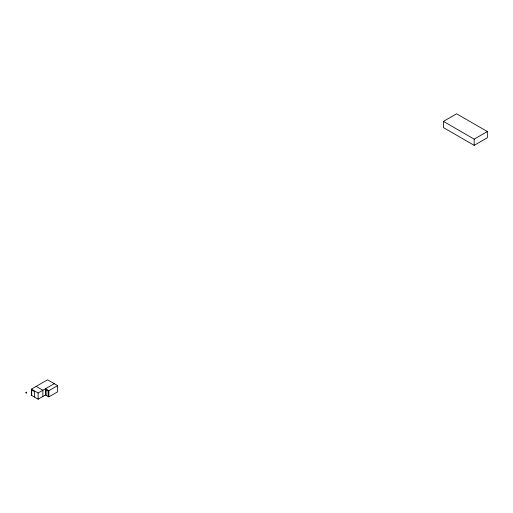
<?xml version="1.0" encoding="UTF-8"?>
<svg xmlns="http://www.w3.org/2000/svg" width="513" height="513" viewBox="0 0 513 513"><rect width="100%" height="100%" fill="white"/><g stroke="black" fill="none" stroke-linecap="round" stroke-linejoin="round"><path stroke-width="0.77" d="M443.45 121.408L456.621 113.803L487.35 131.546L487.35 137.747L474.179 145.352L443.45 127.609L443.45 121.408L474.179 139.151L487.35 131.546M45.497 394.933L38.116 399.197L31.415 395.324L31.415 389.123L47.542 379.806L57.636 385.635L57.636 391.836L48.882 396.882L45.497 394.933L45.497 388.732L54.25 383.679M31.415 389.123L38.116 392.996L45.497 388.732L48.882 390.682L57.636 385.635M26.31 393.08L26.605 392.362M26.214 393.099L25.65 392.554L26.24 392.099M36.154 386.385L42.855 390.258L42.855 396.459M474.179 139.151L474.179 145.352M48.882 390.682L48.882 396.882M48.145 396.459L48.145 391.021L46.144 389.861L46.144 395.305M38.116 392.996L38.116 399.197M34.39 397.043L34.39 391.579L31.684 390.021L31.684 395.478"/></g></svg>
